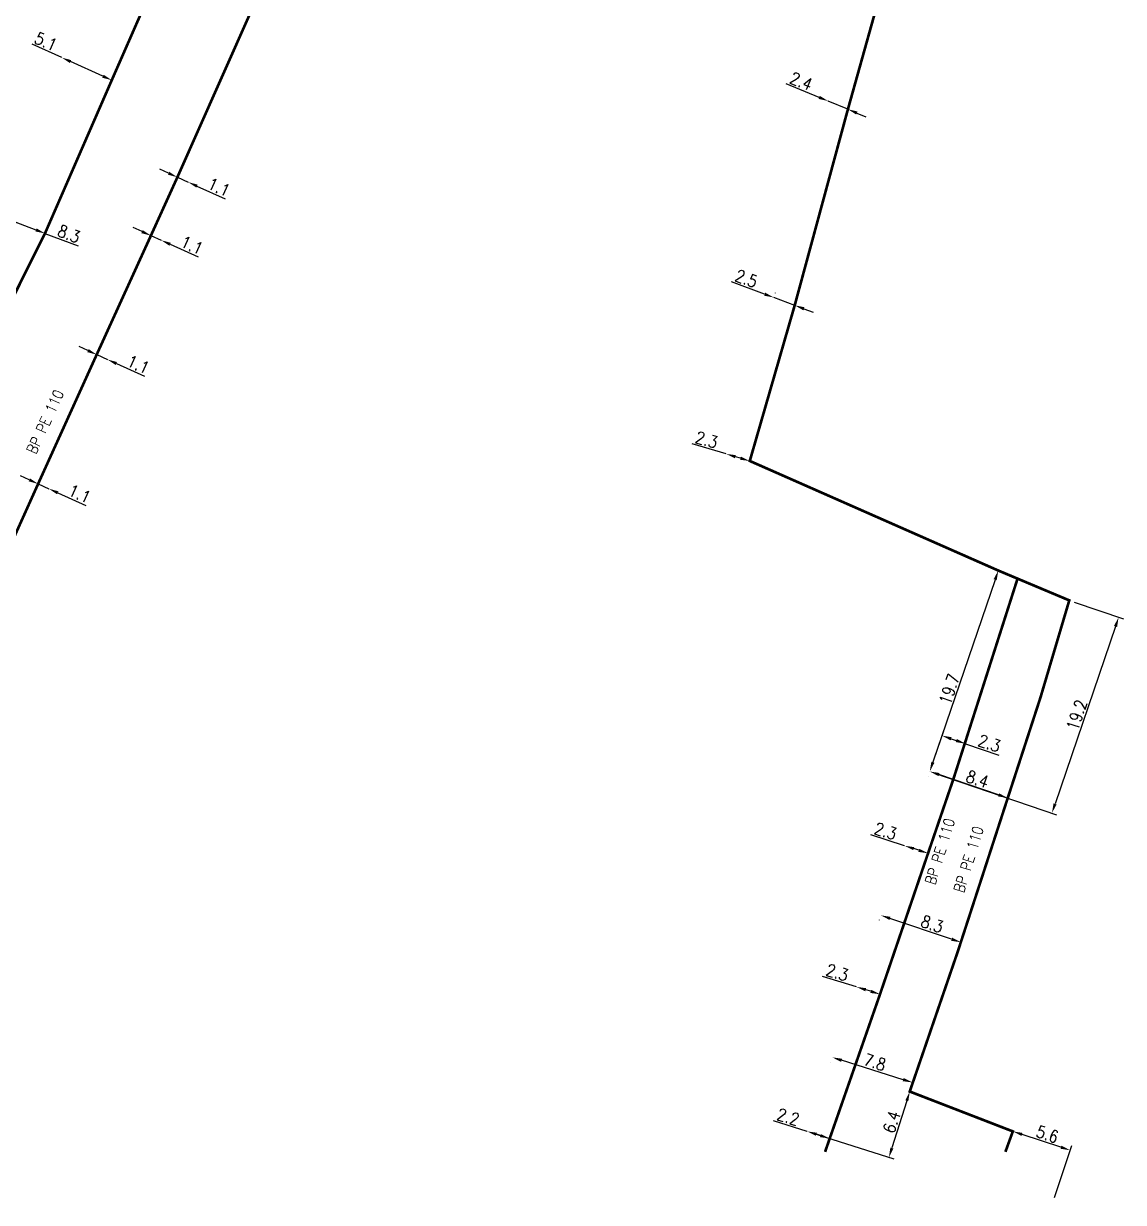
# Model space of a CAD drawing. Header units: millimetres. Extents: x 184998 to 186003, y 126995 to 128002.
# Drawn here: x 185366.9 to 185469, y 126995.3 to 127104.7 of the extents above; entities that cross this region are included whole.
import ezdxf
from ezdxf.enums import TextEntityAlignment as Align

# ---------------------------------------------------------------- set-up
doc = ezdxf.new("R2010")
doc.units = ezdxf.units.MM
doc.header["$PDMODE"] = 34
doc.linetypes.add('L_25_PE', pattern=[2000, 1000, 1000])
doc.layers.get('DEFPOINTS').update_dxf_attribs({"linetype": 'CONTINUOUS'})
doc.layers.add('L_150', color=1, linetype='CONTINUOUS')
doc.styles.get("Standard").update_dxf_attribs({"font": 'romans.shx', "width": 0.85})
doc.dimstyles.get("Standard").update_dxf_attribs({"dimtxt": 1.5, "dimasz": 1.2, "dimexe": 0.625, "dimexo": 0.625, "dimgap": 0.25, "dimtad": 1, "dimdec": 1, "dimzin": 0, "dimdsep": 46, "dimtxsty": 'Standard', "dimcen": -0.5, "dimadec": 0, "dimazin": 0, "dimtfac": 1, "dimtdec": 1, "dimtmove": 0, "dimatfit": 3, "dimfxl": 0, "dimtolj": 1, "dimtzin": 0, "dimarcsym": 0})

# ---------------------------------------------------------------- blocks, each defined once
blk = doc.blocks.new('*D572')
at = {"layer": 'DEFPOINTS', "color": 0, "linetype": 'Continuous', "transparency": 16777216}
for p in [(185441.57, 127097.52), (185441.57, 127097.52), (185443.4, 127096.76)]:
    blk.add_point(p, dxfattribs=at)
at = {"layer": 'L_150', "color": 0, "linetype": 'Continuous', "lineweight": -2, "transparency": 16777216}
for p, q in [((185440.74, 127097.86), (185437.67, 127099.13)), ((185443.4, 127096.76), (185441.57, 127097.52)), ((185444.23, 127096.41), (185445.06, 127096.07))]:
    blk.add_line(p, q, dxfattribs=at)
at = {"layer": 'L_150', "color": 0, "linetype": 'Continuous', "transparency": 16777216}
for points in [[(185440.79, 127098), (185440.68, 127097.72), (185441.57, 127097.52)], [(185444.29, 127096.55), (185444.17, 127096.27), (185443.4, 127096.76)]]:
    blk.add_solid(points, dxfattribs=at)
at = {"layer": 'L_150', "color": 0, "linetype": 'Continuous', "transparency": 16777216, "insert": (185439.07, 127099.36), "char_height": 1.125, "attachment_point": 5, "rotation": 337.4768}
blk.add_mtext('\\A1;2.4', dxfattribs=at)
blk = doc.blocks.new('*D573')
at = {"layer": 'DEFPOINTS', "color": 0, "linetype": 'Continuous', "transparency": 16777216}
for p in [(185436.5, 127079.27), (185436.51, 127079.29), (185438.45, 127078.5)]:
    blk.add_point(p, dxfattribs=at)
at = {"layer": 'L_150', "color": 0, "linetype": 'Continuous', "lineweight": -2, "transparency": 16777216}
for p, q in [((185435.67, 127079.6), (185432.6, 127080.75)), ((185436.67, 127079.7), (185436.67, 127079.73)), ((185438.47, 127078.56), (185436.51, 127079.29)), ((185438.61, 127078.94), (185438.63, 127079)), ((185439.31, 127078.24), (185440.16, 127077.93))]:
    blk.add_line(p, q, dxfattribs=at)
at = {"layer": 'L_150', "color": 0, "linetype": 'Continuous', "transparency": 16777216}
for points in [[(185435.72, 127079.74), (185435.62, 127079.46), (185436.51, 127079.29)], [(185439.37, 127078.38), (185439.26, 127078.1), (185438.47, 127078.56)]]:
    blk.add_solid(points, dxfattribs=at)
at = {"layer": 'L_150', "color": 0, "linetype": 'Continuous', "transparency": 16777216, "insert": (185433.97, 127081.04), "char_height": 1.125, "attachment_point": 5, "rotation": 339.5423}
blk.add_mtext('\\A1;2.5', dxfattribs=at)
blk = doc.blocks.new('*D574')
at = {"layer": 'DEFPOINTS', "color": 0, "linetype": 'Continuous', "transparency": 16777216}
for p in [(185432.09, 127064.77), (185432.09, 127064.77), (185434.29, 127064.12)]:
    blk.add_point(p, dxfattribs=at)
at = {"layer": 'L_150', "color": 0, "linetype": 'Continuous', "lineweight": -2, "transparency": 16777216}
for p, q in [((185432.09, 127064.77), (185428.94, 127065.7)), ((185433.43, 127064.37), (185432.95, 127064.51))]:
    blk.add_line(p, q, dxfattribs=at)
at = {"layer": 'L_150', "color": 0, "linetype": 'Continuous', "transparency": 16777216}
for points in [[(185432.99, 127064.66), (185432.91, 127064.37), (185432.09, 127064.77)], [(185433.47, 127064.52), (185433.39, 127064.23), (185434.29, 127064.12)]]:
    blk.add_solid(points, dxfattribs=at)
at = {"layer": 'L_150', "color": 0, "linetype": 'Continuous', "transparency": 16777216, "insert": (185430.29, 127066.08), "char_height": 1.125, "attachment_point": 5, "rotation": 343.5288}
blk.add_mtext('\\A1;2.3', dxfattribs=at)
blk = doc.blocks.new('*D575')
at = {"layer": 'DEFPOINTS', "color": 0, "linetype": 'Continuous', "transparency": 16777216}
for p in [(185463.95, 127051.18), (185451, 127035.3), (185462.34, 127031.44)]:
    blk.add_point(p, dxfattribs=at)
at = {"layer": 'L_150', "color": 0, "linetype": 'Continuous', "lineweight": -2, "transparency": 16777216}
for p, q in [((185464.39, 127051.03), (185468.98, 127049.46)), ((185468.24, 127048.76), (185462.63, 127032.29)), ((185451.45, 127035.15), (185462.78, 127031.29))]:
    blk.add_line(p, q, dxfattribs=at)
at = {"layer": 'L_150', "color": 0, "linetype": 'Continuous', "transparency": 16777216}
for points in [[(185468.1, 127048.81), (185468.39, 127048.71), (185468.53, 127049.61)], [(185462.49, 127032.34), (185462.77, 127032.24), (185462.34, 127031.44)]]:
    blk.add_solid(points, dxfattribs=at)
at = {"layer": 'L_150', "color": 0, "linetype": 'Continuous', "transparency": 16777216, "insert": (185464.65, 127040.55), "char_height": 1.125, "attachment_point": 5, "rotation": 71.1756}
blk.add_mtext('\\A1;19.2', dxfattribs=at)
blk = doc.blocks.new('*D576')
at = {"layer": 'DEFPOINTS', "color": 0, "linetype": 'Continuous', "transparency": 16777216}
for p in [(185457.36, 127053.95), (185451, 127035.3), (185451, 127035.3)]:
    blk.add_point(p, dxfattribs=at)
at = {"layer": 'L_150', "color": 0, "linetype": 'Continuous', "lineweight": -2, "transparency": 16777216}
blk.add_line((185457.07, 127053.1), (185451.29, 127036.16), dxfattribs=at)
at = {"layer": 'L_150', "color": 0, "linetype": 'Continuous', "transparency": 16777216}
for points in [[(185456.93, 127053.15), (185457.21, 127053.05), (185457.36, 127053.95)], [(185451.15, 127036.21), (185451.43, 127036.11), (185451, 127035.3)]]:
    blk.add_solid(points, dxfattribs=at)
at = {"layer": 'L_150', "color": 0, "linetype": 'Continuous', "transparency": 16777216, "insert": (185452.82, 127042.95), "char_height": 1.125, "attachment_point": 5, "rotation": 71.1756}
blk.add_mtext('\\A1;19.7', dxfattribs=at)
blk = doc.blocks.new('*D577')
at = {"layer": 'DEFPOINTS', "color": 0, "linetype": 'Continuous', "transparency": 16777216}
for p in [(185452.13, 127038.63), (185451, 127035.3), (185453.18, 127034.56)]:
    blk.add_point(p, dxfattribs=at)
at = {"layer": 'L_150', "color": 0, "linetype": 'Continuous', "lineweight": -2, "transparency": 16777216}
for p, q in [((185451.15, 127035.75), (185452.29, 127039.07)), ((185452.99, 127038.33), (185453.46, 127038.17)), ((185453.33, 127035.01), (185454.46, 127038.33)), ((185454.31, 127037.88), (185457.41, 127036.83))]:
    blk.add_line(p, q, dxfattribs=at)
at = {"layer": 'L_150', "color": 0, "linetype": 'Continuous', "transparency": 16777216}
for points in [[(185453.03, 127038.48), (185452.94, 127038.19), (185452.13, 127038.63)], [(185453.51, 127038.32), (185453.41, 127038.03), (185454.31, 127037.88)]]:
    blk.add_solid(points, dxfattribs=at)
at = {"layer": 'L_150', "color": 0, "linetype": 'Continuous', "transparency": 16777216, "insert": (185456.53, 127037.92), "char_height": 1.125, "attachment_point": 5, "rotation": 341.1756}
blk.add_mtext('\\A1;2.3', dxfattribs=at)
blk = doc.blocks.new('*D578')
at = {"layer": 'DEFPOINTS', "color": 0, "linetype": 'Continuous', "transparency": 16777216}
for p in [(185448.65, 127028.41), (185448.65, 127028.41), (185450.84, 127027.71)]:
    blk.add_point(p, dxfattribs=at)
at = {"layer": 'L_150', "color": 0, "linetype": 'Continuous', "lineweight": -2, "transparency": 16777216}
for p, q in [((185448.65, 127028.41), (185445.53, 127029.42)), ((185449.99, 127027.99), (185449.51, 127028.14))]:
    blk.add_line(p, q, dxfattribs=at)
at = {"layer": 'L_150', "color": 0, "linetype": 'Continuous', "transparency": 16777216}
for points in [[(185449.56, 127028.28), (185449.46, 127028), (185448.65, 127028.41)], [(185450.03, 127028.13), (185449.94, 127027.84), (185450.84, 127027.71)]]:
    blk.add_solid(points, dxfattribs=at)
at = {"layer": 'L_150', "color": 0, "linetype": 'Continuous', "transparency": 16777216, "insert": (185446.89, 127029.77), "char_height": 1.125, "attachment_point": 5, "rotation": 342.1886}
blk.add_mtext('\\A1;2.3', dxfattribs=at)
blk = doc.blocks.new('*D579')
at = {"layer": 'DEFPOINTS', "color": 0, "linetype": 'Continuous', "transparency": 16777216}
for p in [(185451, 127035.3), (185451, 127035.3), (185458.24, 127032.84)]:
    blk.add_point(p, dxfattribs=at)
at = {"layer": 'L_150', "color": 0, "linetype": 'Continuous', "lineweight": -2, "transparency": 16777216}
for p, q in [((185450.85, 127034.86), (185450.85, 127034.86)), ((185457.39, 127033.13), (185451.85, 127035.01)), ((185458.09, 127032.39), (185458.09, 127032.39))]:
    blk.add_line(p, q, dxfattribs=at)
at = {"layer": 'L_150', "color": 0, "linetype": 'Continuous', "transparency": 16777216}
for points in [[(185451.9, 127035.16), (185451.81, 127034.87), (185451, 127035.3)], [(185457.44, 127033.27), (185457.34, 127032.99), (185458.24, 127032.84)]]:
    blk.add_solid(points, dxfattribs=at)
at = {"layer": 'L_150', "color": 0, "linetype": 'Continuous', "transparency": 16777216, "insert": (185455.42, 127034.59), "char_height": 1.125, "attachment_point": 5, "rotation": 341.1756}
blk.add_mtext('\\A1;8.4', dxfattribs=at)
blk = doc.blocks.new('*D580')
at = {"layer": 'DEFPOINTS', "color": 0, "linetype": 'Continuous', "transparency": 16777216}
for p in [(185446.45, 127021.96), (185446.45, 127021.95), (185453.89, 127019.45)]:
    blk.add_point(p, dxfattribs=at)
at = {"layer": 'L_150', "color": 0, "linetype": 'Continuous', "lineweight": -2, "transparency": 16777216}
for p, q in [((185453.03, 127019.74), (185447.3, 127021.67)), ((185446.3, 127021.52), (185446.3, 127021.51)), ((185453.74, 127019.01), (185453.74, 127019.01))]:
    blk.add_line(p, q, dxfattribs=at)
at = {"layer": 'L_150', "color": 0, "linetype": 'Continuous', "transparency": 16777216}
for points in [[(185447.35, 127021.81), (185447.26, 127021.53), (185446.45, 127021.95)], [(185453.08, 127019.88), (185452.98, 127019.59), (185453.89, 127019.45)]]:
    blk.add_solid(points, dxfattribs=at)
at = {"layer": 'L_150', "color": 0, "linetype": 'Continuous', "transparency": 16777216, "insert": (185451.22, 127021.14), "char_height": 1.125, "attachment_point": 5, "rotation": 341.3791}
blk.add_mtext('\\A1;8.3', dxfattribs=at)
blk = doc.blocks.new('*D581')
at = {"layer": 'DEFPOINTS', "color": 0, "linetype": 'Continuous', "transparency": 16777216}
for p in [(185444.19, 127015.31), (185444.19, 127015.31), (185446.38, 127014.63)]:
    blk.add_point(p, dxfattribs=at)
at = {"layer": 'L_150', "color": 0, "linetype": 'Continuous', "lineweight": -2, "transparency": 16777216}
for p, q in [((185444.19, 127015.31), (185441.05, 127016.29)), ((185445.52, 127014.9), (185445.05, 127015.05))]:
    blk.add_line(p, q, dxfattribs=at)
at = {"layer": 'L_150', "color": 0, "linetype": 'Continuous', "transparency": 16777216}
for points in [[(185445.09, 127015.19), (185445, 127014.9), (185444.19, 127015.31)], [(185445.57, 127015.04), (185445.48, 127014.75), (185446.38, 127014.63)]]:
    blk.add_solid(points, dxfattribs=at)
at = {"layer": 'L_150', "color": 0, "linetype": 'Continuous', "transparency": 16777216, "insert": (185442.41, 127016.65), "char_height": 1.125, "attachment_point": 5, "rotation": 342.7465}
blk.add_mtext('\\A1;2.3', dxfattribs=at)
blk = doc.blocks.new('*D582')
at = {"layer": 'DEFPOINTS', "color": 0, "linetype": 'Continuous', "transparency": 16777216}
for p in [(185441.95, 127008.77), (185441.95, 127008.77), (185449.4, 127006.44)]:
    blk.add_point(p, dxfattribs=at)
at = {"layer": 'L_150', "color": 0, "linetype": 'Continuous', "lineweight": -2, "transparency": 16777216}
for p, q in [((185448.54, 127006.7), (185442.81, 127008.5)), ((185441.81, 127008.32), (185441.81, 127008.32)), ((185449.26, 127005.99), (185449.26, 127005.99))]:
    blk.add_line(p, q, dxfattribs=at)
at = {"layer": 'L_150', "color": 0, "linetype": 'Continuous', "transparency": 16777216}
for points in [[(185442.86, 127008.64), (185442.77, 127008.35), (185441.95, 127008.77)], [(185448.58, 127006.85), (185448.49, 127006.56), (185449.4, 127006.44)]]:
    blk.add_solid(points, dxfattribs=at)
at = {"layer": 'L_150', "color": 0, "linetype": 'Continuous', "transparency": 16777216, "insert": (185445.9, 127008.32), "char_height": 1.125, "attachment_point": 5, "rotation": 342.6242}
blk.add_mtext('\\A1;7.8', dxfattribs=at)
blk = doc.blocks.new('*D583')
at = {"layer": 'DEFPOINTS', "color": 0, "linetype": 'Continuous', "transparency": 16777216}
for p in [(185449.14, 127005.6), (185439.61, 127001.9), (185447.21, 126999.5)]:
    blk.add_point(p, dxfattribs=at)
at = {"layer": 'L_150', "color": 0, "linetype": 'Continuous', "lineweight": -2, "transparency": 16777216}
for p, q in [((185448.87, 127004.74), (185447.48, 127000.36)), ((185440.06, 127001.76), (185447.66, 126999.36))]:
    blk.add_line(p, q, dxfattribs=at)
at = {"layer": 'L_150', "color": 0, "linetype": 'Continuous', "transparency": 16777216}
for points in [[(185448.73, 127004.79), (185449.01, 127004.7), (185449.14, 127005.6)], [(185447.34, 127000.4), (185447.63, 127000.31), (185447.21, 126999.5)]]:
    blk.add_solid(points, dxfattribs=at)
at = {"layer": 'L_150', "color": 0, "linetype": 'Continuous', "transparency": 16777216, "insert": (185447.46, 127002.78), "char_height": 1.125, "attachment_point": 5, "rotation": 72.4667}
blk.add_mtext('\\A1;6.4', dxfattribs=at)
blk = doc.blocks.new('*D584')
at = {"layer": 'DEFPOINTS', "color": 0, "linetype": 'Continuous', "transparency": 16777216}
for p in [(185439.61, 127001.9), (185439.61, 127001.9), (185441.71, 127001.24)]:
    blk.add_point(p, dxfattribs=at)
at = {"layer": 'L_150', "color": 0, "linetype": 'Continuous', "lineweight": -2, "transparency": 16777216}
for p, q in [((185439.61, 127001.9), (185436.49, 127002.89)), ((185440.85, 127001.51), (185440.47, 127001.63))]:
    blk.add_line(p, q, dxfattribs=at)
at = {"layer": 'L_150', "color": 0, "linetype": 'Continuous', "transparency": 16777216}
for points in [[(185440.52, 127001.77), (185440.43, 127001.49), (185439.61, 127001.9)], [(185440.9, 127001.65), (185440.81, 127001.37), (185441.71, 127001.24)]]:
    blk.add_solid(points, dxfattribs=at)
at = {"layer": 'L_150', "color": 0, "linetype": 'Continuous', "transparency": 16777216, "insert": (185437.85, 127003.25), "char_height": 1.125, "attachment_point": 5, "rotation": 342.4667}
blk.add_mtext('\\A1;2.2', dxfattribs=at)
blk = doc.blocks.new('*D1024')
at = {"layer": 'DEFPOINTS', "color": 0, "linetype": 'Continuous', "transparency": 16777216}
for p in [(185370.41, 127101.55), (185370.41, 127101.55), (185375.06, 127099.46)]:
    blk.add_point(p, dxfattribs=at)
at = {"layer": 'L_150', "color": 0, "linetype": 'Continuous', "lineweight": -2, "transparency": 16777216}
for p, q in [((185370.41, 127101.55), (185367.67, 127102.79)), ((185374.24, 127099.83), (185371.23, 127101.18))]:
    blk.add_line(p, q, dxfattribs=at)
at = {"layer": 'L_150', "color": 0, "linetype": 'Continuous', "transparency": 16777216}
for points in [[(185371.29, 127101.32), (185371.17, 127101.05), (185370.41, 127101.55)], [(185374.3, 127099.96), (185374.17, 127099.69), (185375.06, 127099.46)]]:
    blk.add_solid(points, dxfattribs=at)
at = {"layer": 'L_150', "color": 0, "linetype": 'Continuous', "transparency": 16777216, "insert": (185368.94, 127103.04), "char_height": 1.125, "attachment_point": 5, "rotation": 335.6882}
blk.add_mtext('\\A1;5.1', dxfattribs=at)
blk = doc.blocks.new('*D1025')
at = {"layer": 'DEFPOINTS', "color": 0, "linetype": 'Continuous', "transparency": 16777216}
for p in [(185361.11, 127088.19), (185361.11, 127088.19), (185368.86, 127085.24)]:
    blk.add_point(p, dxfattribs=at)
at = {"layer": 'L_150', "color": 0, "linetype": 'Continuous', "lineweight": -2, "transparency": 16777216}
for p, q in [((185361.95, 127087.87), (185368.02, 127085.56)), ((185368.86, 127085.24), (185371.93, 127084.07))]:
    blk.add_line(p, q, dxfattribs=at)
at = {"layer": 'L_150', "color": 0, "linetype": 'Continuous', "transparency": 16777216}
for points in [[(185362, 127088.01), (185361.9, 127087.73), (185361.11, 127088.19)], [(185368.08, 127085.7), (185367.97, 127085.42), (185368.86, 127085.24)]]:
    blk.add_solid(points, dxfattribs=at)
at = {"layer": 'L_150', "color": 0, "linetype": 'Continuous', "transparency": 16777216, "insert": (185371.08, 127085.19), "char_height": 1.125, "attachment_point": 5, "rotation": 339.1601}
blk.add_mtext('\\A1;8.3', dxfattribs=at)
blk = doc.blocks.new('*D1073')
at = {"layer": 'DEFPOINTS', "color": 0, "linetype": 'Continuous', "transparency": 16777216}
for p in [(185381.15, 127090.45), (185382.15, 127090), (185382.15, 127090)]:
    blk.add_point(p, dxfattribs=at)
at = {"layer": 'L_150', "color": 0, "linetype": 'Continuous', "lineweight": -2, "transparency": 16777216}
for p, q in [((185380.33, 127090.82), (185379.51, 127091.19)), ((185381.15, 127090.45), (185382.15, 127090)), ((185382.97, 127089.62), (185385.58, 127088.44))]:
    blk.add_line(p, q, dxfattribs=at)
at = {"layer": 'L_150', "color": 0, "linetype": 'Continuous', "transparency": 16777216}
for points in [[(185380.39, 127090.96), (185380.27, 127090.69), (185381.15, 127090.45)], [(185383.03, 127089.76), (185382.91, 127089.49), (185382.15, 127090)]]:
    blk.add_solid(points, dxfattribs=at)
at = {"layer": 'L_150', "color": 0, "linetype": 'Continuous', "transparency": 16777216, "insert": (185385, 127089.53), "char_height": 1.125, "attachment_point": 5, "rotation": 335.6194}
blk.add_mtext('\\A1;1.1', dxfattribs=at)
blk = doc.blocks.new('*D1074')
at = {"layer": 'DEFPOINTS', "color": 0, "linetype": 'Continuous', "transparency": 16777216}
for p in [(185378.69, 127085.03), (185379.65, 127084.6), (185379.65, 127084.6)]:
    blk.add_point(p, dxfattribs=at)
at = {"layer": 'L_150', "color": 0, "linetype": 'Continuous', "lineweight": -2, "transparency": 16777216}
for p, q in [((185377.87, 127085.4), (185377.05, 127085.77)), ((185378.69, 127085.03), (185379.65, 127084.6)), ((185380.47, 127084.23), (185383.09, 127083.05))]:
    blk.add_line(p, q, dxfattribs=at)
at = {"layer": 'L_150', "color": 0, "linetype": 'Continuous', "transparency": 16777216}
for points in [[(185377.93, 127085.54), (185377.81, 127085.26), (185378.69, 127085.03)], [(185380.53, 127084.37), (185380.41, 127084.09), (185379.65, 127084.6)]]:
    blk.add_solid(points, dxfattribs=at)
at = {"layer": 'L_150', "color": 0, "linetype": 'Continuous', "transparency": 16777216, "insert": (185382.5, 127084.14), "char_height": 1.125, "attachment_point": 5, "rotation": 335.7398}
blk.add_mtext('\\A1;1.1', dxfattribs=at)
blk = doc.blocks.new('*D1075')
at = {"layer": 'DEFPOINTS', "color": 0, "linetype": 'Continuous', "transparency": 16777216}
for p in [(185373.66, 127073.99), (185374.67, 127073.53), (185374.67, 127073.53)]:
    blk.add_point(p, dxfattribs=at)
at = {"layer": 'L_150', "color": 0, "linetype": 'Continuous', "lineweight": -2, "transparency": 16777216}
for p, q in [((185372.85, 127074.36), (185372.03, 127074.73)), ((185373.66, 127073.99), (185374.67, 127073.53)), ((185375.49, 127073.16), (185378.1, 127071.98))]:
    blk.add_line(p, q, dxfattribs=at)
at = {"layer": 'L_150', "color": 0, "linetype": 'Continuous', "transparency": 16777216}
for points in [[(185372.91, 127074.5), (185372.78, 127074.22), (185373.66, 127073.99)], [(185375.55, 127073.3), (185375.42, 127073.03), (185374.67, 127073.53)]]:
    blk.add_solid(points, dxfattribs=at)
at = {"layer": 'L_150', "color": 0, "linetype": 'Continuous', "transparency": 16777216, "insert": (185377.51, 127073.07), "char_height": 1.125, "attachment_point": 5, "rotation": 335.6053}
blk.add_mtext('\\A1;1.1', dxfattribs=at)
blk = doc.blocks.new('*D1076')
at = {"layer": 'DEFPOINTS', "color": 0, "linetype": 'Continuous', "transparency": 16777216}
for p in [(185368.22, 127061.99), (185369.22, 127061.54), (185369.22, 127061.54)]:
    blk.add_point(p, dxfattribs=at)
at = {"layer": 'L_150', "color": 0, "linetype": 'Continuous', "lineweight": -2, "transparency": 16777216}
for p, q in [((185367.4, 127062.37), (185366.59, 127062.74)), ((185368.22, 127061.99), (185369.22, 127061.54)), ((185370.04, 127061.17), (185372.66, 127059.98))]:
    blk.add_line(p, q, dxfattribs=at)
at = {"layer": 'L_150', "color": 0, "linetype": 'Continuous', "transparency": 16777216}
for points in [[(185367.47, 127062.5), (185367.34, 127062.23), (185368.22, 127061.99)], [(185370.11, 127061.3), (185369.98, 127061.03), (185369.22, 127061.54)]]:
    blk.add_solid(points, dxfattribs=at)
at = {"layer": 'L_150', "color": 0, "linetype": 'Continuous', "transparency": 16777216, "insert": (185372.07, 127061.07), "char_height": 1.125, "attachment_point": 5, "rotation": 335.538}
blk.add_mtext('\\A1;1.1', dxfattribs=at)
blk = doc.blocks.new('*D1292')
at = {"layer": 'DEFPOINTS', "color": 0, "linetype": 'Continuous', "transparency": 16777216}
for p in [(185458.71, 127001.9), (185458.71, 127001.9), (185462.44, 126995.31)]:
    blk.add_point(p, dxfattribs=at)
at = {"layer": 'L_150', "color": 0, "linetype": 'Continuous', "lineweight": -2, "transparency": 16777216}
for p, q in [((185463.18, 127000.43), (185459.57, 127001.62)), ((185462.59, 126995.75), (185464.18, 127000.6))]:
    blk.add_line(p, q, dxfattribs=at)
at = {"layer": 'L_150', "color": 0, "linetype": 'Continuous', "transparency": 16777216}
for points in [[(185459.61, 127001.76), (185459.52, 127001.48), (185458.71, 127001.9)], [(185463.22, 127000.58), (185463.13, 127000.29), (185464.03, 127000.15)]]:
    blk.add_solid(points, dxfattribs=at)
at = {"layer": 'L_150', "color": 0, "linetype": 'Continuous', "transparency": 16777216, "insert": (185461.92, 127001.64), "char_height": 1.125, "attachment_point": 5, "rotation": 341.7932}
blk.add_mtext('\\A1;5.6', dxfattribs=at)

msp = doc.modelspace()

# ---------------------------------------------------------------- linework, layer by layer
at = {"layer": 'L_150', "linetype": 'L_25_PE', "const_width": 0.25}
for points in [[(185408.08, 127182.46), (185407.92, 127182.09), (185404.69, 127174.85), (185407.28, 127173.8), (185408.1, 127172.49), (185407.86, 127171.89), (185404.77, 127165.69), (185402.99, 127162.83), (185378.27, 127106.78), (185375.06, 127099.46), (185368.86, 127085.24), (185364.43, 127076.36), (185358.11, 127061.96), (185352.1, 127048.38), (185345.93, 127034.72), (185343.15, 127028.98), (185340.4, 127022.54), (185337.46, 127015.87), (185331.85, 127003.79), (185330.74, 127003.64), (185328.79, 127003.28), (185326.52, 127002.61), (185323.65, 127001.34), (185321.57, 127000)], [(185458.02, 127000), (185458.71, 127001.9), (185449.14, 127005.6), (185453.61, 127018.62), (185461.28, 127042.18), (185463.95, 127051.18), (185457.36, 127053.95), (185434.29, 127064.12), (185438.46, 127078.56), (185443.4, 127096.76), (185451.54, 127125.82), (185457.22, 127148.18)], [(185360.31, 127044.41), (185368.22, 127061.99), (185373.66, 127073.99), (185378.69, 127085.03), (185381.15, 127090.45), (185388.68, 127107.4)], [(185441.28, 127000), (185441.71, 127001.24), (185446.38, 127014.63), (185450.84, 127027.71), (185453.18, 127034.56), (185459.15, 127053.2)]]:
    msp.add_lwpolyline(points, dxfattribs=at)

# ---------------------------------------------------------------- texts
at = {"layer": 'L_150', "linetype": 'L_25_PE', "width": 0.85}
msp.add_text('BP PE 110', height=1, rotation=65.2647, dxfattribs=at).set_placement((185368, 127064.67))
at = {"layer": 'L_150', "linetype": 'Continuous', "width": 0.85}
for p in [(185451.94, 127027.88), (185454.6, 127027.15)]:
    msp.add_text('BP PE 110', height=1, rotation=72.8038, dxfattribs=at).set_placement(p, align=Align.MIDDLE)

# ---------------------------------------------------------------- dimensions: what is measured, and where the dimension line sits
at = {"layer": 'L_150', "linetype": 'Continuous'}
for base, p1, p2, angle, picture, middle in [((185370.41, 127101.55), (185375.06, 127099.46), (185370.41, 127101.55), 335.6882, '*D1024', (185368.63, 127102.36)), ((185382.15, 127090), (185381.15, 127090.45), (185382.15, 127090), 155.6194, '*D1073', (185384.69, 127088.85)), ((185361.11, 127088.19), (185368.86, 127085.24), (185361.11, 127088.19), 339.1601, '*D1025', (185370.82, 127084.49)), ((185379.65, 127084.6), (185378.69, 127085.03), (185379.65, 127084.6), 155.7398, '*D1074', (185382.19, 127083.45)), ((185374.67, 127073.53), (185373.66, 127073.99), (185374.67, 127073.53), 155.6053, '*D1075', (185377.2, 127072.38)), ((185432.09, 127064.77), (185434.29, 127064.12), (185432.09, 127064.77), 343.5288, '*D574', (185430.08, 127065.36)), ((185369.22, 127061.54), (185368.22, 127061.99), (185369.22, 127061.54), 155.538, '*D1076', (185371.76, 127060.38)), ((185451, 127035.3), (185457.36, 127053.95), (185451, 127035.3), 71.1756, '*D576', (185453.53, 127042.71)), ((185462.34, 127031.44), (185463.95, 127051.18), (185451, 127035.3), 71.1756, '*D575', (185465.36, 127040.31)), ((185452.13, 127038.63), (185453.18, 127034.56), (185451, 127035.3), 341.1756, '*D577', (185456.29, 127037.21)), ((185448.65, 127028.41), (185450.84, 127027.71), (185448.65, 127028.41), 342.1886, '*D578', (185446.66, 127029.05)), ((185444.19, 127015.31), (185446.38, 127014.63), (185444.19, 127015.31), 342.7465, '*D581', (185442.19, 127015.93)), ((185441.95, 127008.77), (185449.4, 127006.44), (185441.95, 127008.77), 342.6242, '*D582', (185445.68, 127007.6)), ((185447.21, 126999.5), (185449.14, 127005.6), (185439.61, 127001.9), 72.4667, '*D583', (185448.18, 127002.55)), ((185439.61, 127001.9), (185441.71, 127001.24), (185439.61, 127001.9), 342.4667, '*D584', (185437.62, 127002.53))]:
    dim = msp.add_linear_dim(base=base, p1=p1, p2=p2, angle=angle, dimstyle='Standard', override={"dimscale": 0.75}, dxfattribs=at)
    dim.commit()
    dim.dimension.update_dxf_attribs({"geometry": picture, "text_midpoint": middle, "dimtype": 160})
for base, p1, p2, angle, text, picture, middle in [((185441.57, 127097.52), (185443.4, 127096.76), (185441.57, 127097.52), 337.4768, '2.4', '*D572', (185438.79, 127098.67)), ((185436.51, 127079.29), (185438.45, 127078.5), (185436.5, 127079.27), 339.5423, '2.5', '*D573', (185433.71, 127080.33)), ((185451, 127035.3), (185458.24, 127032.84), (185451, 127035.3), 341.1756, '8.4', '*D579', (185455.18, 127033.88)), ((185446.45, 127021.95), (185453.89, 127019.45), (185446.45, 127021.96), 341.3791, '8.3', '*D580', (185450.98, 127020.43)), ((185458.71, 127001.9), (185462.44, 126995.31), (185458.71, 127001.9), 341.7932, '5.6', '*D1292', (185461.68, 127000.93))]:
    dim = msp.add_linear_dim(base=base, p1=p1, p2=p2, angle=angle, text=text, dimstyle='Standard', override={"dimscale": 0.75}, dxfattribs=at)
    dim.commit()
    dim.dimension.update_dxf_attribs({"geometry": picture, "text_midpoint": middle, "dimtype": 160})

doc.saveas('drawing.dxf')
